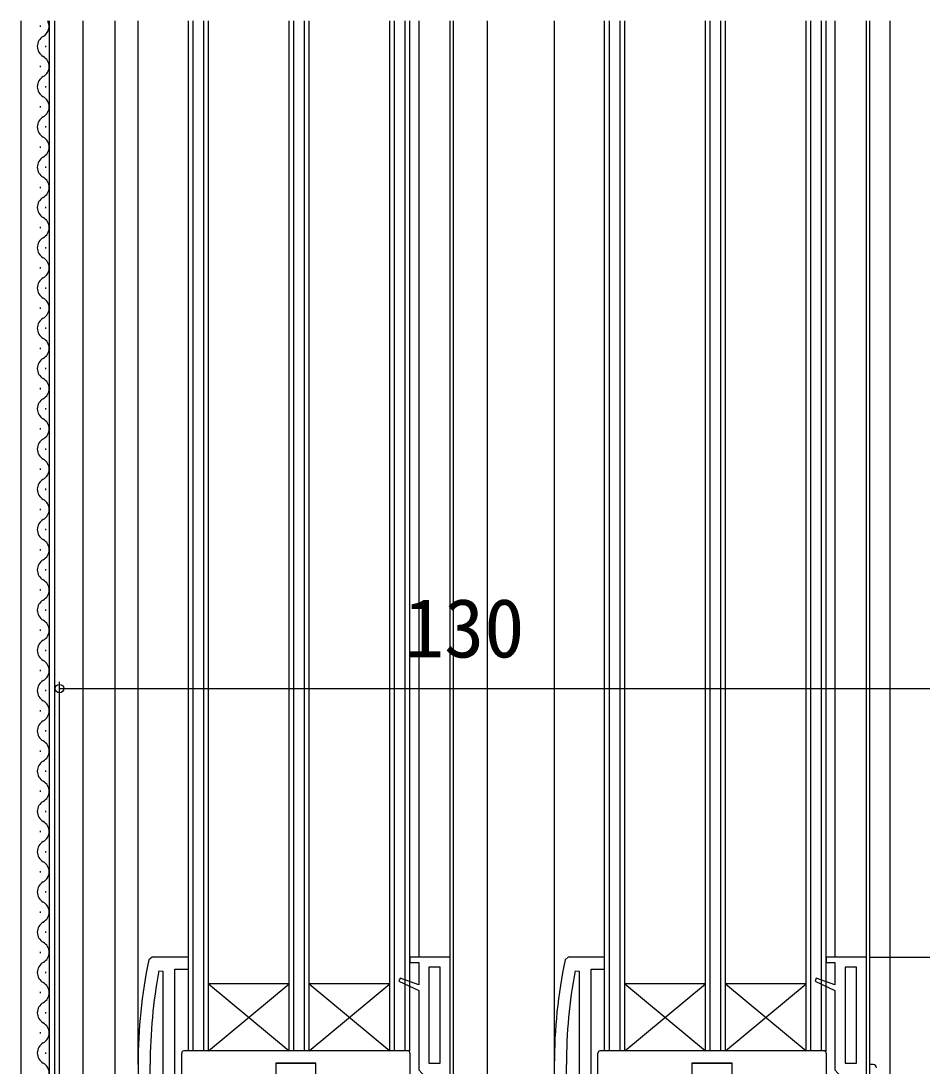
# Model space of a CAD drawing. Units: millimetres, scale not verified. Extents: x -525 to 525, y -783 to 779.
# Drawn here: x -410 to -275.8, y -30.2 to 125.5 of the extents above; entities that cross this region are included whole.
import ezdxf
from ezdxf.enums import TextEntityAlignment as Align

# ---------------------------------------------------------------- set-up
doc = ezdxf.new("R2010")
doc.units = ezdxf.units.MM
doc.header["$LTSCALE"] = 4
for name, color, linetype in [('0-2_YKK_11', 7, 'Continuous'), ('0-4_YKK_12', 2, 'Continuous'), ('0-5_YKK_13', 4, 'Continuous'), ('0-7_YKK_D', 6, 'Continuous')]:
    doc.layers.add(name, color=color, linetype=linetype)
doc.styles.add('ＭＳ ゴシック', font='')
doc.styles.get('ＭＳ ゴシック').set_extended_font_data('MS Gothic')

msp = doc.modelspace()

# ---------------------------------------------------------------- linework, layer by layer
at = {"layer": '0-2_YKK_11'}
for p, q in [((-389.445, -16.045), (-388.85, -16.101)), ((-327.445, -16.045), (-326.85, -16.101)), ((-392.55, -29.995), (-392.55, -88.995)), ((-330.55, -29.995), (-330.55, -88.995))]:
    msp.add_line(p, q, dxfattribs=at)
for points in [[(-352.75, -31.995), (-387.05, -31.995), (-387.05, -15.795), (-385.05, -15.795), (-385.05, -13.995), (-390.463, -13.995), (-390.953, -14.394)], [(-346.05, -31.995), (-346.05, -13.995), (-352.05, -13.995), (-352.05, -14.795), (-350.75, -14.795), (-350.75, -18.112), (-353.53, -17.15), (-353.717, -17.611), (-350.75, -18.995), (-350.75, -30.795), (-350.3, -31.292), (-349.85, -31.79), (-349.85, -34.495), (-351.653, -36.803), (-352.049, -36.995), (-352.55, -37.495), (-352.55, -38.495), (-351.072, -38.495), (-347.962, -34.515)], [(-290.75, -31.995), (-325.05, -31.995), (-325.05, -15.795), (-323.05, -15.795), (-323.05, -13.995), (-328.463, -13.995), (-328.953, -14.394)], [(-284.05, -31.995), (-284.05, -13.995), (-290.05, -13.995), (-290.05, -14.795), (-288.75, -14.795), (-288.75, -18.112), (-291.53, -17.15), (-291.717, -17.611), (-288.75, -18.995), (-288.75, -30.795), (-288.3, -31.292), (-287.85, -31.79), (-287.85, -34.495), (-289.653, -36.803), (-290.049, -36.995), (-290.55, -37.495), (-290.55, -38.495), (-289.072, -38.495), (-285.962, -34.515)], [(-388.85, -16.101), (-388.85, -31.995), (-390.75, -31.995), (-390.75, -29.995)], [(-326.85, -16.101), (-326.85, -31.995), (-328.75, -31.995), (-328.75, -29.995)]]:
    msp.add_lwpolyline(points, dxfattribs=at)
for points in [[(-347.55, -29.795), (-347.55, -15.495), (-349.25, -15.495), (-349.25, -29.795)], [(-285.55, -29.795), (-285.55, -15.495), (-287.25, -15.495), (-287.25, -29.795)]]:
    msp.add_lwpolyline(points, close=True, dxfattribs=at)
for centre, radius, start, end in [((-315.55, -29.995), 77, 168.31011, 180), ((-253.55, -29.995), 77, 168.31011, 180), ((-315.55, -29.995), 75.2, 169.30948, 180.00001), ((-253.55, -29.995), 75.2, 169.30948, 180.00001)]:
    msp.add_arc(centre, radius, start, end, dxfattribs=at)
at = {"layer": '0-4_YKK_12'}
for p, q in [((-407.06, 124.602), (-407.06, 124.802)), ((-405.8, 125.505), (-405.8, -45.995)), ((-405, 125.505), (-405, -45.995)), ((-400.8, 125.505), (-400.8, -45.995)), ((-396, 125.505), (-396, -90.995)), ((-392.55, -29.995), (-392.55, 125.505)), ((-384.35, -27.995), (-384.35, 125.505)), ((-382.75, -27.995), (-382.75, 125.505)), ((-382.05, -27.995), (-382.05, 125.505)), ((-370.05, -27.995), (-370.05, 125.505)), ((-369.35, -27.995), (-369.35, 125.505)), ((-367.75, -27.995), (-367.75, 125.505)), ((-367.05, -27.995), (-367.05, 125.505)), ((-355.05, -27.995), (-355.05, 125.505)), ((-354.35, -27.995), (-354.35, 125.505)), ((-352.75, -27.994), (-352.75, 125.505)), ((-352.05, -27.994), (-352.05, 125.505)), ((-350.75, 125.505), (-350.75, -13.995)), ((-346.05, -14.495), (-346.05, 125.505)), ((-345.55, -32.495), (-345.55, 125.505)), ((-340.55, 125.505), (-340.55, -70.995)), ((-330.55, 125.505), (-330.55, -29.995)), ((-322.35, -27.995), (-322.35, 125.505)), ((-320.75, -27.994), (-320.75, 125.505)), ((-320.05, -27.995), (-320.05, 125.505)), ((-308.05, -27.995), (-308.05, 125.505)), ((-307.35, -27.995), (-307.35, 125.505)), ((-305.75, -27.994), (-305.75, 125.505)), ((-305.05, -27.995), (-305.05, 125.505)), ((-293.05, -27.995), (-293.05, 125.505)), ((-292.35, -27.995), (-292.35, 125.505)), ((-290.75, -27.994), (-290.75, 125.505)), ((-290.05, -27.994), (-290.05, 125.505)), ((-288.75, 125.505), (-288.75, -13.995)), ((-284.05, -14.495), (-284.05, 125.505)), ((-283.55, -32.495), (-283.55, 125.505)), ((-280.55, 125.505), (-280.55, -85.495)), ((-406.3, 121.602), (-406.3, 121.802)), ((-407.06, 118.602), (-407.06, 118.802)), ((-406.3, 115.602), (-406.3, 115.802)), ((-407.06, 112.602), (-407.06, 112.802)), ((-406.3, 109.602), (-406.3, 109.802)), ((-407.06, 106.602), (-407.06, 106.802)), ((-406.3, 103.602), (-406.3, 103.802)), ((-407.06, 100.602), (-407.06, 100.802)), ((-406.3, 97.602), (-406.3, 97.802)), ((-407.06, 94.602), (-407.06, 94.802)), ((-406.3, 91.602), (-406.3, 91.802)), ((-407.06, 88.602), (-407.06, 88.802)), ((-406.3, 85.602), (-406.3, 85.802)), ((-407.06, 82.602), (-407.06, 82.802)), ((-406.3, 79.602), (-406.3, 79.802)), ((-407.06, 76.602), (-407.06, 76.802)), ((-406.3, 73.602), (-406.3, 73.802)), ((-407.06, 70.602), (-407.06, 70.802)), ((-406.3, 67.602), (-406.3, 67.802)), ((-407.06, 64.602), (-407.06, 64.802)), ((-406.3, 61.602), (-406.3, 61.802)), ((-407.06, 58.602), (-407.06, 58.802)), ((-406.3, 55.602), (-406.3, 55.802)), ((-407.06, 52.602), (-407.06, 52.802)), ((-406.3, 49.602), (-406.3, 49.802)), ((-407.06, 46.602), (-407.06, 46.802)), ((-406.3, 43.602), (-406.3, 43.802)), ((-407.06, 40.602), (-407.06, 40.802)), ((-406.3, 37.602), (-406.3, 37.802)), ((-407.06, 34.602), (-407.06, 34.802)), ((-406.3, 31.602), (-406.3, 31.802)), ((-407.06, 28.602), (-407.06, 28.802)), ((-406.3, 25.602), (-406.3, 25.802)), ((-407.06, 22.602), (-407.06, 22.802)), ((-406.3, 19.602), (-406.3, 19.802)), ((-407.06, 16.602), (-407.06, 16.802)), ((-406.3, 13.602), (-406.3, 13.802)), ((-407.06, 10.602), (-407.06, 10.802)), ((-406.3, 7.602), (-406.3, 7.802)), ((-407.06, 4.602), (-407.06, 4.802)), ((-406.3, 1.602), (-406.3, 1.802)), ((-407.06, -1.398), (-407.06, -1.198)), ((-406.3, -4.398), (-406.3, -4.198)), ((-407.06, -7.398), (-407.06, -7.198)), ((-406.3, -10.398), (-406.3, -10.198)), ((-407.06, -13.398), (-407.06, -13.198)), ((-406.3, -16.398), (-406.3, -16.198)), ((-382.05, -27.995), (-370.05, -17.995)), ((-355.05, -17.995), (-367.05, -17.995)), ((-367.05, -17.995), (-355.05, -27.995)), ((-367.05, -27.995), (-355.05, -17.995)), ((-320.05, -27.995), (-308.05, -17.995)), ((-293.05, -17.995), (-305.05, -17.995)), ((-305.05, -17.995), (-293.05, -27.995)), ((-305.05, -27.995), (-293.05, -17.995)), ((-407.06, -19.398), (-407.06, -19.198)), ((-406.3, -22.398), (-406.3, -22.198)), ((-407.06, -25.398), (-407.06, -25.198)), ((-406.3, -28.398), (-406.3, -28.198))]:
    msp.add_line(p, q, dxfattribs=at)
for points in [[(-410, 125.505), (-410, -90.995), (-407.342, -90.995)], [(-352.05, -27.995), (-385.05, -27.995), (-385.05, 125.505)], [(-290.05, -27.995), (-323.05, -27.995), (-323.05, 125.505)], [(-370.05, -17.995), (-382.05, -17.995), (-370.05, -27.995)], [(-308.05, -17.995), (-320.05, -17.995), (-308.05, -27.995)]]:
    msp.add_lwpolyline(points, dxfattribs=at)
for centre, start, end in [((-407.518, 124.702), 299.20254, 27.85777), ((-405.842, 121.702), 119.20254, 240.79746), ((-407.518, 118.702), 299.20254, 60.79746), ((-405.842, 115.702), 119.20254, 240.79746), ((-407.518, 112.702), 299.20254, 60.79746), ((-405.842, 109.702), 119.20254, 240.79746), ((-407.518, 106.702), 299.20254, 60.79746), ((-405.842, 103.702), 119.20254, 240.79746), ((-407.518, 100.702), 299.20254, 60.79746), ((-405.842, 97.702), 119.20254, 240.79746), ((-407.518, 94.702), 299.20254, 60.79746), ((-405.842, 91.702), 119.20254, 240.79746), ((-407.518, 88.702), 299.20254, 60.79746), ((-405.842, 85.702), 119.20254, 240.79746), ((-407.518, 82.702), 299.20254, 60.79746), ((-405.842, 79.702), 119.20254, 240.79746), ((-407.518, 76.702), 299.20254, 60.79746), ((-405.842, 73.702), 119.20254, 240.79746), ((-407.518, 70.702), 299.20254, 60.79746), ((-405.842, 67.702), 119.20254, 240.79746), ((-407.518, 64.702), 299.20254, 60.79746), ((-405.842, 61.702), 119.20254, 240.79746), ((-407.518, 58.702), 299.20254, 60.79746), ((-405.842, 55.702), 119.20254, 240.79746), ((-407.518, 52.702), 299.20254, 60.79746), ((-405.842, 49.702), 119.20254, 240.79746), ((-407.518, 46.702), 299.20254, 60.79746), ((-405.842, 43.702), 119.20254, 240.79746), ((-407.518, 40.702), 299.20254, 60.79746), ((-405.842, 37.702), 119.20254, 240.79746), ((-407.518, 34.702), 299.20254, 60.79746), ((-405.842, 31.702), 119.20254, 240.79746), ((-407.518, 28.702), 299.20254, 60.79746), ((-405.842, 25.702), 119.20254, 240.79746), ((-407.518, 22.702), 299.20254, 60.79746), ((-405.842, 19.702), 119.20254, 240.79746), ((-407.518, 16.702), 299.20254, 60.79746), ((-405.842, 13.702), 119.20254, 240.79746), ((-407.518, 10.702), 299.20254, 60.79746), ((-405.842, 7.702), 119.20254, 240.79746), ((-407.518, 4.702), 299.20254, 60.79746), ((-405.842, 1.702), 119.20254, 240.79746), ((-407.518, -1.298), 299.20254, 60.79746), ((-405.842, -4.298), 119.20254, 240.79746), ((-407.518, -7.298), 299.20254, 60.79746), ((-405.842, -10.298), 119.20254, 240.79746), ((-407.518, -13.298), 299.20254, 60.79746), ((-405.842, -16.298), 119.20254, 240.79746), ((-407.518, -19.298), 299.20254, 60.79746), ((-405.842, -22.298), 119.20254, 240.79746), ((-407.518, -25.298), 299.20254, 60.79746), ((-405.842, -28.298), 119.20254, 240.79746), ((-407.518, -31.298), 299.20254, 60.79746)]:
    msp.add_arc(centre, 1.718, start, end, dxfattribs=at)
at = {"layer": '0-5_YKK_13'}
for p, q in [((-385.719, -27.995), (-385.75, -27.995)), ((-352.381, -27.995), (-385.719, -27.995)), ((-352.35, -27.995), (-352.381, -27.995)), ((-323.719, -27.995), (-323.75, -27.995)), ((-290.381, -27.995), (-323.719, -27.995)), ((-290.35, -27.995), (-290.381, -27.995)), ((-386.05, -31.695), (-386.05, -28.404)), ((-352.05, -28.295), (-352.05, -28.322)), ((-352.05, -28.322), (-352.05, -28.404)), ((-352.05, -28.404), (-352.05, -31.695)), ((-324.05, -31.695), (-324.05, -28.404)), ((-290.05, -28.295), (-290.05, -28.322)), ((-290.05, -28.322), (-290.05, -28.404)), ((-290.05, -28.404), (-290.05, -31.695)), ((-366.05, -29.795), (-372.05, -29.795)), ((-372.05, -29.795), (-366.05, -29.795)), ((-366.05, -31.995), (-366.05, -29.795)), ((-304.05, -29.795), (-310.05, -29.795)), ((-310.05, -29.795), (-304.05, -29.795)), ((-304.05, -31.995), (-304.05, -29.795)), ((-283.05, -29.995), (-283.55, -29.995))]:
    msp.add_line(p, q, dxfattribs=at)
for points in [[(-386.05, -28.404), (-386.05, -28.322), (-386.05, -28.295)], [(-324.05, -28.404), (-324.05, -28.322), (-324.05, -28.295)], [(-372.05, -29.795), (-372.05, -31.995), (-372.35, -31.995)], [(-310.05, -29.795), (-310.05, -31.995), (-310.35, -31.995)]]:
    msp.add_lwpolyline(points, dxfattribs=at)
for centre, radius, start, end in [((-385.75, -28.295), 0.3, 90, 180), ((-352.35, -28.295), 0.3, 0, 90), ((-323.75, -28.295), 0.3, 90, 180), ((-290.35, -28.295), 0.3, 0, 90), ((-283.05, -30.495), 0.5, 0, 90)]:
    msp.add_arc(centre, radius, start, end, dxfattribs=at)
at = {"layer": '0-7_YKK_D'}
for p, q in [((-404.25, -84.195), (-404.25, 27.005)), ((-404.25, 26.005), (-274.25, 26.005)), ((-283.55, -13.995), (-153.75, -13.995))]:
    msp.add_line(p, q, dxfattribs=at)
msp.add_circle((-404.25, 26.005), 0.637, dxfattribs=at)

# ---------------------------------------------------------------- texts
at = {"layer": '0-7_YKK_D', "style": 'ＭＳ ゴシック'}
msp.add_text('130', height=8.798, dxfattribs=at).set_placement((-352.955, 28.005), align=Align.BOTTOM_LEFT)

doc.saveas('drawing.dxf')
